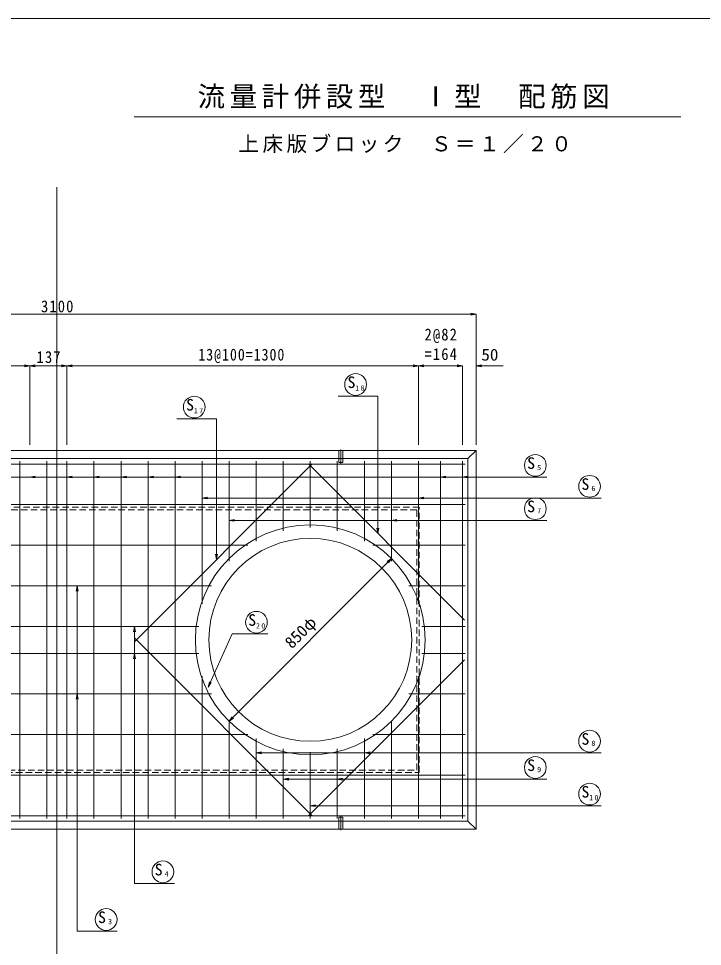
# Model space of a CAD drawing. Units: millimetres at full size, sheet at 1:20; details may follow other scales. Extents: x -10763 to 3978, y -2819 to 6691.
# Drawn here: x -1433 to 1096, y -611 to 2819 of the extents above; entities that cross this region are included whole.
import ezdxf
from ezdxf.enums import TextEntityAlignment as Align

# ---------------------------------------------------------------- set-up
doc = ezdxf.new("R2010")
doc.units = ezdxf.units.MM
doc.header["$LTSCALE"] = 20
doc.linetypes.add('DASHED1', pattern=[1.8, 1.2, -0.6])
for name, color, linetype, lineweight in [('0-0_図面枠', 4, 'Continuous', 9), ('0-3_鉄筋', 7, 'Continuous', 9), ('0-6_寸法', 4, 'Continuous', 9), ('0-F', 7, 'Continuous', 9), ('1-0', 7, 'Continuous', 9)]:
    doc.layers.add(name, color=color, linetype=linetype, lineweight=lineweight)
doc.styles.add('ＭＳ ゴシック', font='')
doc.styles.get('ＭＳ ゴシック').set_extended_font_data('MS Gothic')

msp = doc.modelspace()

# ---------------------------------------------------------------- linework, layer by layer
at = {"layer": '0-0_図面枠'}
for p, q in [((-248.32, 1222.26), (-248.32, 1177.26)), ((-248.32, 1177.26), (-248.32, 1222.26)), ((-241.42, 1226.2), (-241.42, 1173.31)), ((-241.42, 1226.2), (-241.42, 1173.31)), ((-234.52, 1177.26), (-234.52, 1222.26)), ((-234.52, 1222.26), (-234.52, 1177.26)), ((-249.42, 1178.36), (-248.32, 1177.26)), ((-248.32, 1177.26), (-249.42, 1178.36)), ((-248.32, 1177.26), (-234.52, 1177.26)), ((-234.52, 1177.26), (-248.32, 1177.26)), ((-234.52, 1177.26), (-233.42, 1178.36)), ((-233.42, 1178.36), (-234.52, 1177.26)), ((-249.42, -133.84), (-248.32, -132.74)), ((-248.32, -132.74), (-249.42, -133.84)), ((-248.32, -177.74), (-248.32, -132.74)), ((-248.32, -132.74), (-234.52, -132.74)), ((-248.32, -132.74), (-248.32, -177.74)), ((-234.52, -132.74), (-248.32, -132.74)), ((-241.42, -181.69), (-241.42, -128.8)), ((-241.42, -181.69), (-241.42, -128.8)), ((-234.52, -132.74), (-234.52, -177.74)), ((-234.52, -132.74), (-233.42, -133.84)), ((-234.52, -177.74), (-234.52, -132.74)), ((-233.42, -133.84), (-234.52, -132.74))]:
    msp.add_line(p, q, dxfattribs=at)
at = {"layer": '0-0_図面枠', "color": 3}
for p, q in [((228.58, 1192.26), (258.58, 1222.26)), ((228.58, 1192.26), (-2811.42, 1192.26)), ((228.58, -147.74), (228.58, 1192.26)), ((-2811.42, -147.74), (228.58, -147.74)), ((228.58, -147.74), (258.58, -177.74))]:
    msp.add_line(p, q, dxfattribs=at)
at = {"layer": '0-0_図面枠', "color": 7, "linetype": 'DASHED1'}
for p, q in [((48.58, 1012.26), (-2631.42, 1012.26)), ((39.58, 41.26), (39.58, 1003.26)), ((48.58, 32.26), (48.58, 1012.26)), ((-2622.42, 41.26), (39.58, 41.26)), ((-2631.42, 32.26), (48.58, 32.26))]:
    msp.add_line(p, q, dxfattribs=at)
at = {"layer": '0-0_図面枠', "color": 3}
msp.add_lwpolyline([(-2841.42, -177.74), (258.58, -177.74), (258.58, 1222.26), (-2841.42, 1222.26)], close=True, dxfattribs=at)
at = {"layer": '0-0_図面枠'}
for points in [[(-233.42, 1178.36), (-233.42, 1222.26), (-249.42, 1222.26), (-249.42, 1178.36)], [(-249.42, 1178.36), (-249.42, 1222.26), (-233.42, 1222.26), (-233.42, 1178.36)], [(-233.42, -133.84), (-233.42, -177.74), (-249.42, -177.74), (-249.42, -133.84)], [(-249.42, -133.84), (-249.42, -177.74), (-233.42, -177.74), (-233.42, -133.84)]]:
    msp.add_lwpolyline(points, dxfattribs=at)
at = {"layer": '0-0_図面枠', "color": 7, "linetype": 'DASHED1'}
msp.add_lwpolyline([(39.58, 1003.26), (-2622.42, 1003.26), (-2622.42, 41.26)], dxfattribs=at)
at = {"layer": '0-0_図面枠', "color": 3}
msp.add_circle((-354.42, 522.26), 375, dxfattribs=at)
at = {"layer": '0-3_鉄筋'}
for p, q in [((-1291.42, 2195.82), (-1291.42, -952.73)), ((-104.44, 915.75), (-107.91, 935.44)), ((-104.44, 915.75), (-100.97, 935.44)), ((-701.31, 818.83), (-704.78, 838.52)), ((-701.31, 818.83), (-697.84, 838.52)), ((-554.42, 104.65), (-534.72, 108.13)), ((-554.42, 104.65), (-534.72, 101.18))]:
    msp.add_line(p, q, dxfattribs=at)
at = {"layer": '0-3_鉄筋', "color": 2}
for p, q in [((-1291.42, 1172.26), (-2801.42, 1172.26)), ((-1428.42, 1182.26), (-1428.42, -137.74)), ((-1328.42, 1182.26), (-1328.42, -137.74)), ((-1291.42, 1172.26), (218.58, 1172.26)), ((-1254.42, 1182.26), (-1254.42, -137.74)), ((-1154.42, 1182.26), (-1154.42, -137.74)), ((-1054.42, 1182.26), (-1054.42, -137.74)), ((-347.34, 1172.79), (-1004.95, 515.19)), ((-954.42, 1182.26), (-954.42, -137.74)), ((-854.42, 1182.26), (-854.42, -137.74)), ((-754.42, 1182.26), (-754.42, 655.87)), ((-654.42, 1182.26), (-654.42, 813.3)), ((-554.42, 1182.26), (-554.42, 887.26)), ((-454.42, 1182.26), (-454.42, 925.32)), ((215.66, 595.65), (-361.49, 1172.79)), ((-354.42, 1182.26), (-354.42, 937.26)), ((-254.42, 1182.26), (-254.42, 925.32)), ((-154.42, 1182.26), (-154.42, 887.26)), ((-54.42, 1182.26), (-54.42, 813.3)), ((45.58, 1182.26), (45.58, 655.87)), ((127.08, 1182.26), (127.08, -137.74)), ((208.58, -137.74), (208.58, 1182.26)), ((-1291.42, 1022.26), (-2801.42, 1022.26)), ((-1291.42, 1022.26), (218.58, 1022.26)), ((-1291.42, 872.26), (-1997.32, 872.26)), ((-1291.42, 872.26), (-585.51, 872.26)), ((-123.32, 872.26), (218.58, 872.26)), ((-1291.42, 722.26), (-1863.42, 722.26)), ((-1291.42, 722.26), (-719.42, 722.26)), ((10.58, 722.26), (218.58, 722.26)), ((-1291.42, 572.26), (-1816.37, 572.26)), ((-1291.42, 572.26), (-766.46, 572.26)), ((57.63, 572.26), (218.58, 572.26)), ((-1004.95, 529.33), (-347.34, -128.28)), ((-1291.42, 472.26), (-1816.37, 472.26)), ((-1291.42, 472.26), (-766.46, 472.26)), ((-361.49, -128.28), (215.66, 448.86)), ((57.63, 472.26), (218.58, 472.26)), ((-754.42, 388.64), (-754.42, -137.74)), ((45.58, 388.64), (45.58, -137.74)), ((-1291.42, 322.26), (-1863.42, 322.26)), ((-1291.42, 322.26), (-719.42, 322.26)), ((10.58, 322.26), (218.58, 322.26)), ((-654.42, 221.22), (-654.42, -137.74)), ((-54.42, 221.22), (-54.42, -137.74)), ((-1291.42, 172.26), (-1997.32, 172.26)), ((-1291.42, 172.26), (-585.51, 172.26)), ((-123.32, 172.26), (218.58, 172.26)), ((-554.42, 157.26), (-554.42, -137.74)), ((-154.42, 157.26), (-154.42, -137.74)), ((-454.42, 119.19), (-454.42, -137.74)), ((-354.42, 107.26), (-354.42, -137.74)), ((-254.42, 119.19), (-254.42, -137.74)), ((-1291.42, 22.26), (-2801.42, 22.26)), ((-1291.42, 22.26), (218.58, 22.26)), ((-1291.42, -127.74), (-2801.42, -127.74)), ((-1291.42, -127.74), (218.58, -127.74))]:
    msp.add_line(p, q, dxfattribs=at)
msp.add_circle((-354.42, 522.26), 425, dxfattribs=at)
at = {"layer": '0-6_寸法'}
for p, q in [((258.58, 1726.24), (-2841.42, 1726.24)), ((258.58, 1726.24), (238.89, 1729.72)), ((258.58, 1726.24), (238.89, 1722.77)), ((258.58, 1726.24), (258.58, 1534.98)), ((-2791.42, 1534.98), (-1391.42, 1534.98)), ((-1391.42, 1534.98), (-1411.11, 1538.45)), ((-1391.42, 1534.98), (-1411.11, 1531.51)), ((-1391.42, 1534.98), (-1371.72, 1538.45)), ((-1391.42, 1534.98), (-1391.42, 1243.3)), ((-1391.42, 1534.98), (-1254.42, 1534.98)), ((-1391.42, 1534.98), (-1371.72, 1531.51)), ((-1254.42, 1534.98), (-1274.11, 1538.45)), ((-1254.42, 1534.98), (-1274.11, 1531.51)), ((-1254.42, 1534.98), (-1234.72, 1538.45)), ((-1254.42, 1534.98), (-1254.42, 1243.3)), ((-1254.42, 1534.98), (45.58, 1534.98)), ((-1254.42, 1534.98), (-1234.72, 1531.51)), ((45.58, 1534.98), (25.89, 1538.45)), ((45.58, 1534.98), (25.89, 1531.51)), ((45.58, 1534.98), (65.28, 1538.45)), ((45.58, 1534.98), (45.58, 1243.3)), ((45.58, 1534.98), (208.58, 1534.98)), ((45.58, 1534.98), (65.28, 1531.51)), ((208.58, 1534.98), (188.89, 1538.45)), ((208.58, 1534.98), (188.89, 1531.51)), ((208.58, 1534.98), (208.58, 1243.3)), ((258.58, 1534.98), (278.28, 1538.45)), ((258.58, 1534.98), (358.58, 1534.98)), ((258.58, 1534.98), (278.28, 1531.51)), ((258.58, 1534.98), (258.58, 1243.3)), ((-53.9, 822.78), (-654.94, 221.74)), ((-53.9, 822.78), (-70.28, 811.31)), ((-53.9, 822.78), (-65.37, 806.39)), ((-654.94, 221.74), (-643.46, 238.12)), ((-654.94, 221.74), (-638.55, 233.21))]:
    msp.add_line(p, q, dxfattribs=at)
at = {"layer": '0-6_寸法', "color": 7}
for p, q in [((-732.4, 347.65), (-643.04, 544.23)), ((-643.04, 544.23), (-511.27, 544.23)), ((-732.4, 347.65), (-727.41, 367.02)), ((-732.4, 347.65), (-721.09, 364.14))]:
    msp.add_line(p, q, dxfattribs=at)
at = {"layer": '0-F'}
for p, q in [((-104.44, 1423.13), (-251.49, 1423.13)), ((-104.44, 915.75), (-104.44, 1423.13)), ((-701.31, 1339.7), (-848.36, 1339.7)), ((-701.31, 818.83), (-701.31, 1339.7)), ((-2791.42, 1124.08), (520.43, 1124.08)), ((-1391.42, 1124.08), (-1371.72, 1127.55)), ((-1391.42, 1124.08), (-1371.72, 1120.6)), ((-1254.42, 1124.08), (-1234.72, 1127.55)), ((-1254.42, 1124.08), (-1234.72, 1120.6)), ((-1154.42, 1124.08), (-1134.72, 1127.55)), ((-1154.42, 1124.08), (-1134.72, 1120.6)), ((-1054.42, 1124.08), (-1034.72, 1127.55)), ((-1054.42, 1124.08), (-1034.72, 1120.6)), ((-954.42, 1124.08), (-934.72, 1127.55)), ((-954.42, 1124.08), (-934.72, 1120.6)), ((-854.42, 1124.08), (-834.72, 1127.55)), ((-854.42, 1124.08), (-834.72, 1120.6)), ((127.08, 1124.08), (146.78, 1127.55)), ((127.08, 1124.08), (146.78, 1120.6)), ((208.58, 1124.08), (228.28, 1127.55)), ((208.58, 1124.08), (228.28, 1120.6)), ((-754.42, 1046.61), (-734.72, 1050.09)), ((-754.42, 1046.61), (721.13, 1046.61)), ((-754.42, 1046.61), (-734.72, 1043.14)), ((45.58, 1046.61), (65.28, 1050.09)), ((45.58, 1046.61), (65.28, 1043.14)), ((-654.42, 964.06), (-634.72, 967.53)), ((-654.42, 964.06), (520.43, 964.06)), ((-654.42, 964.06), (-634.72, 960.59)), ((-54.42, 964.06), (-34.72, 967.53)), ((-54.42, 964.06), (-34.72, 960.59)), ((-1216.28, 722.26), (-1219.76, 702.56)), ((-1216.28, 722.26), (-1212.81, 702.56)), ((-1004.22, 572.26), (-1007.69, 552.56)), ((-1004.22, 572.26), (-1000.75, 552.56)), ((-1004.22, 572.26), (-1004.22, -378.29)), ((-1004.22, 472.26), (-1007.69, 452.56)), ((-1004.22, 472.26), (-1000.75, 452.56)), ((-1216.28, 322.26), (-1219.76, 302.56)), ((-1216.28, 322.26), (-1212.81, 302.56)), ((-554.42, 104.65), (721.13, 104.65)), ((-152.53, 104.65), (-132.84, 108.13)), ((-152.53, 104.65), (-132.84, 101.18)), ((-454.42, 7.55), (520.43, 7.55)), ((-453.28, 7.55), (-433.59, 11.02)), ((-453.28, 7.55), (-433.59, 4.07)), ((-254.42, 7.55), (-234.72, 11.02)), ((-254.42, 7.55), (-234.72, 4.07)), ((-354.42, -90.66), (-334.72, -87.19)), ((-354.42, -90.66), (721.13, -90.66)), ((-354.42, -90.66), (-334.72, -94.13)), ((-1004.22, -378.29), (-857.17, -378.29))]:
    msp.add_line(p, q, dxfattribs=at)
msp.add_lwpolyline([(-1216.28, 722.26), (-1216.28, -554.47), (-1069.23, -554.47)], dxfattribs=at)
at = {"layer": '0-F', "color": 4}
for centre in [(-186.61, 1466.26), (-783.48, 1382.83), (477.97, 1167.21), (678.67, 1089.75), (477.97, 1007.19), (-553.73, 587.36), (678.67, 147.79), (477.97, 50.68), (678.67, -47.53), (-899.63, -335.16), (-1109.33, -511.33)]:
    msp.add_circle(centre, 40.21, dxfattribs=at)
at = {"layer": '1-0', "color": 5}
msp.add_line((3978.45, 2818.65), (-3978.45, 2818.65), dxfattribs=at)
at = {"layer": '1-0'}
msp.add_line((-1006.29, 2455.59), (1016.54, 2455.59), dxfattribs=at)

# ---------------------------------------------------------------- texts
at = {"layer": '0-6_寸法', "color": 7, "style": 'ＭＳ ゴシック', "width": 1.05}
msp.add_text('50', height=43.99, dxfattribs=at).set_placement((278.44, 1541.07), align=Align.BOTTOM_LEFT)
at = {"layer": '0-6_寸法', "color": 7, "style": 'ＭＳ ゴシック'}
msp.add_text('850φ', height=43.99, rotation=45, dxfattribs=at).set_placement((-413.11, 477.71), align=Align.BOTTOM_LEFT)
at = {"layer": '0-6_寸法', "color": 7, "char_height": 43.99, "attachment_point": 7, "style": 'ＭＳ ゴシック'}
for s, insert in [('\\T1.15;\\W0.9;3100', (-1350.42, 1732.34)), ('\\T1.15;\\W0.9;2@82', (68.08, 1619.34)), ('\\T1.15;\\W0.9;137', (-1366.92, 1544.98)), ('\\T1.15;\\W0.85;13@100=1300', (-768.42, 1544.98)), ('\\T1.15;\\W0.9;=164', (68.08, 1556.06))]:
    msp.add_mtext(s, dxfattribs=dict(at, insert=insert))
at = {"layer": '0-F', "style": 'ＭＳ ゴシック'}
for s, height, p in [('S', 42.77, (-216.73, 1440.34)), ('S', 42.77, (-813.6, 1356.91)), ('S', 42.77, (447.85, 1141.29)), ('5', 19.55, (484.42, 1143.93)), ('S', 42.77, (648.54, 1063.83)), ('6', 19.55, (685.12, 1066.47)), ('S', 42.77, (447.85, 981.28)), ('7', 19.55, (484.42, 983.92)), ('S', 42.77, (-583.85, 561.44)), ('S', 42.77, (648.54, 121.87)), ('8', 19.55, (685.12, 124.51)), ('S', 42.77, (447.85, 24.76)), ('9', 19.55, (484.42, 27.4)), ('S', 42.77, (648.54, -73.45)), ('S', 42.77, (-929.75, -361.08)), ('4', 19.55, (-893.18, -358.44)), ('S', 42.77, (-1139.45, -537.25)), ('3', 19.55, (-1102.88, -534.61))]:
    msp.add_text(s, height=height, dxfattribs=at).set_placement(p, align=Align.BOTTOM_LEFT)
at = {"layer": '0-F', "char_height": 19.55, "attachment_point": 7, "style": 'ＭＳ ゴシック'}
for s, insert in [('\\T1.37;\\W0.9;18', (-187.96, 1442.98)), ('\\T1.37;\\W0.9;17', (-784.83, 1359.55)), ('\\T1.37;\\W0.9;20', (-555.07, 564.08)), ('\\T1.37;\\W0.9;10', (677.32, -70.81))]:
    msp.add_mtext(s, dxfattribs=dict(at, insert=insert))
at = {"layer": '1-0', "attachment_point": 7, "style": 'ＭＳ ゴシック'}
for s, insert, char_height in [('\\T1.17;流量計併設型\u3000Ⅰ型\u3000配筋図', (-771.07, 2484.86), 74.29), ('\\T1.17;上床版ブロック\u3000Ｓ＝１／２０', (-620.22, 2321.29), 55.76)]:
    msp.add_mtext(s, dxfattribs=dict(at, insert=insert, char_height=char_height))

doc.saveas('drawing.dxf')
